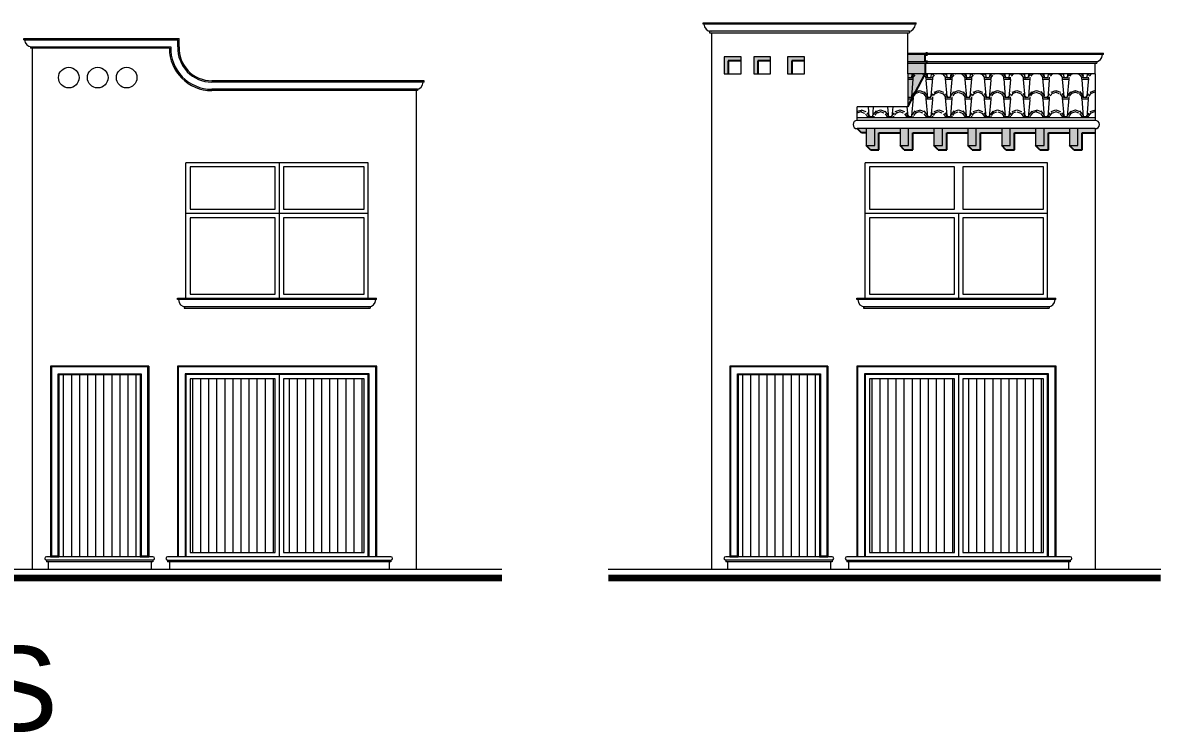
# Model space of a CAD drawing. Header units: millimetres. Extents: x 219.2 to 298.5, y 137.8 to 166.3.
# Drawn here: x 275.3 to 288.78, y 157.92 to 166.29 of the extents above; entities that cross this region are included whole.
import ezdxf

# ---------------------------------------------------------------- set-up
doc = ezdxf.new("R2010")
doc.units = ezdxf.units.MM
for name, color, linetype, lineweight in [('fach00', 33, 'Continuous', 0), ('fach20', 160, 'Continuous', 20), ('fach_som', 254, 'Continuous', 0)]:
    doc.layers.add(name, color=color, linetype=linetype, lineweight=lineweight)
doc.layers.add('NOPLO', color=7, linetype='Continuous', plot=False)
doc.styles.add('espacios', font='arial.ttf', dxfattribs={"height": 0.1})
pattern_1 = [(90, (100.829904211879, 29.46586743920452), (-0.09524999999999999, 5.832187760079071e-18), [])]
pattern_2 = [(90, (92.8112086404677, 29.46586743920457), (-0.09524999999999999, 5.832187760079071e-18), [])]

msp = doc.modelspace()

# ---------------------------------------------------------------- hatches: boundary and pattern name
at = {"layer": 'fach00'}
h = msp.add_hatch(dxfattribs=at)
h.set_pattern_fill('SPANTILE', color=256, scale=0.23, style=0, pattern_type=2)
h.set_pattern_definition([(274.9697, (101.041504211879, 29.69586743920452), (-0.2299980006116217, 2.760000241849056), [0.21239856, -5.09756383]), (180, (101.059904211879, 29.48426743920452), (-0.2300000000000001, -0.23), [0.0184, -0.2116]), (0, (100.829904211879, 29.46586743920452), (0.23, 0.23), [0.06440000000000001, -0.1656]), (90, (100.894304211879, 29.46586743920452), (-0.23, 0.23), [0.023, -0.207]), (270, (101.041504211879, 29.48886743920452), (0.23, -0.2300000000000001), [0.023, -0.207]), (0, (101.041504211879, 29.46586743920452), (0.23, 0.23), [0.0184, -0.2116]), (0, (100.829904211879, 29.48426743920452), (0.23, 0.23), [0.04600000000000001, -0.184]), (85.0303, (100.875904211879, 29.48426743920452), (0.2299980006116237, 2.760000241849056), [0.2123985599999999, -5.097563829999998]), (52.69609999999999, (100.875904211879, 29.49576743920452), (-2.989996754673087, -3.910002470588382), [0.06072184000000001, -6.0114525]), (18.4349, (100.912704211879, 29.54406743920451), (0.4600000999563811, 0.2299996327412228), [0.05818585999999999, -0.6691378499999997]), (341.5651, (100.967904211879, 29.56246743920451), (-0.4600000999563811, 0.229999632741223), [0.05818586000000001, -0.66913785]), (307.3039, (101.023104211879, 29.54406743920451), (2.989996754673088, -3.910002470588381), [0.06072184000000001, -6.0114525]), (20.2249, (100.924204211879, 29.52796743920452), (-2.529999370796871, -0.920001917187488), [0.04657155, -4.61057356]), (339.7751, (100.967904211879, 29.54406743920451), (2.529999370796871, -0.9200019171874885), [0.04657155, -4.61057356]), (307.4054, (101.011604211879, 29.52796743920452), (2.300002289101461, -2.989998266945411), [0.04922207000000001, -4.87299275]), (52.5946, (100.894304211879, 29.48886743920452), (-2.300002289101462, -2.98999826694541), [0.04922207000000001, -4.87299275])])
h.paths.add_polyline_path([(287.9648613272756, 165.6920320590084), (285.956148033505, 165.6920320590084), (285.7533386653074, 165.3025084576348), (285.1533386653074, 165.3025084576348), (285.1533386653074, 165.1701720063568), (287.9648613272756, 165.1701720063568)])
h.paths.add_polyline_path([(285.9561480335051, 165.6920320590084), (285.7533386653074, 165.6920320590084), (285.7533386653074, 165.3025084576348)], flags=16)
h = msp.add_hatch(color=256, dxfattribs=at)
h.paths.add_polyline_path([(287.6604100107546, 164.8433822735562), (287.7604100107546, 164.8433822735562), (287.7604100107546, 165.0433822735562), (287.6604100107546, 165.0433822735563)])
h.paths.add_polyline_path([(287.2604100107546, 164.8433822735562), (287.3604100107547, 164.8433822735562), (287.3604100107547, 165.0433822735562), (287.2604100107546, 165.0433822735562)])
h.paths.add_polyline_path([(286.8604100107547, 164.8433822735562), (286.9604100107546, 164.8433822735562), (286.9604100107546, 165.0433822735562), (286.8604100107546, 165.0433822735563)])
h.paths.add_polyline_path([(286.4604100107546, 164.8433822735563), (286.5604100107546, 164.8433822735562), (286.5604100107546, 165.0433822735562), (286.4604100107546, 165.0433822735562)])
h.paths.add_polyline_path([(286.0604100107546, 164.8433822735562), (286.1604100107546, 164.8433822735562), (286.1604100107546, 165.0433822735562), (286.0604100107546, 165.0433822735562)])
h.paths.add_polyline_path([(285.6604100107546, 164.8433822735562), (285.7604100107546, 164.8433822735562), (285.7604100107546, 165.0433822735562), (285.6604100107546, 165.0433822735563)])
h.paths.add_polyline_path([(285.2604100107546, 164.8433822735562), (285.3604100107545, 164.8433822735562), (285.3604100107546, 165.0433822735562), (285.2604100107546, 165.0433822735562)])
h = msp.add_hatch(dxfattribs=at)
h.set_pattern_fill('LINE', color=256, scale=0.03, angle=90, style=0)
h.set_pattern_definition(pattern_2)
h.paths.add_polyline_path([(275.7316036853816, 159.9920320590085), (276.6907468033415, 159.9920320590085), (276.6907468033416, 162.1420320590085), (275.7316036853816, 162.1420320590085)])
h = msp.add_hatch(dxfattribs=at)
h.set_pattern_fill('LINE', color=256, scale=0.03, angle=90, style=0)
h.set_pattern_definition(pattern_2)
h.paths.add_polyline_path([(278.2823392064105, 162.0920320590085), (277.2803565460397, 162.0920320590085), (277.2803565460397, 160.0420320590085), (278.2823392064105, 160.0420320590085)])
h.paths.add_polyline_path([(278.3823392064106, 160.0420320590086), (279.3332045196191, 160.0420320590085), (279.3332045196191, 162.0920320590085), (278.3823392064104, 162.0920320590085)])
h = msp.add_hatch(dxfattribs=at)
h.set_pattern_fill('LINE', color=256, scale=0.03, angle=90, style=0)
h.set_pattern_definition(pattern_1)
h.paths.add_polyline_path([(283.7502992567929, 159.9920320590085), (284.7094423747528, 159.9920320590085), (284.7094423747528, 162.1420320590085), (283.7502992567929, 162.1420320590084)])
h = msp.add_hatch(dxfattribs=at)
h.set_pattern_fill('LINE', color=256, scale=0.03, angle=90, style=0)
h.set_pattern_definition(pattern_1)
h.paths.add_polyline_path([(286.3010347778218, 162.0920320590084), (285.299052117451, 162.0920320590085), (285.299052117451, 160.0420320590084), (286.3010347778218, 160.0420320590084)])
h.paths.add_polyline_path([(286.4010347778218, 160.0420320590085), (287.3519000910304, 160.0420320590084), (287.3519000910304, 162.0920320590084), (286.4010347778218, 162.0920320590084)])
at = {"layer": 'fach_som'}
h = msp.add_hatch(color=256, dxfattribs=at)
h.paths.add_polyline_path([(285.9561480335051, 165.6920320590084), (285.7533386653074, 165.6920320590084), (285.7533386653075, 165.3025084576348)])
h.paths.add_polyline_path([(285.956148033505, 165.6920320590084), (285.9561480335051, 165.8174484100858), (285.7533386653074, 165.8174484100858), (285.7533386653074, 165.6920320590084)])
h.paths.add_polyline_path([(285.9763292658282, 165.8174484100858), (285.9763292658282, 165.8338375093677), (285.7533386653074, 165.8338375093677), (285.7533386653074, 165.8174484100858)])
h.paths.add_polyline_path([(285.9561480335051, 165.8338375093677), (285.9561480335051, 165.9174484100858), (285.7533386653074, 165.9174484100858), (285.7533386653074, 165.8338375093677)])
h.paths.add_polyline_path([(285.7533386653074, 165.9338375093677), (285.7533386653074, 165.9174484100858), (285.9763292658282, 165.9174484100858), (285.9763292658282, 165.9338375093676)])
h.paths.add_polyline_path([(284.5326579246707, 165.8421320590084), (284.5326579246707, 165.8921320590085), (284.3325579246707, 165.8921320590084), (284.3325579246707, 165.6920320590085), (284.3825579246707, 165.6920320590085), (284.3825579246707, 165.8421320590084)])
h.paths.add_polyline_path([(283.9325579246707, 165.8921320590084), (283.9325579246707, 165.6920320590085), (283.9825579246707, 165.6920320590084), (283.9825579246707, 165.8421320590084), (284.1326579246706, 165.8421320590084), (284.1326579246706, 165.8921320590084)])
h.paths.add_polyline_path([(283.7826579246707, 165.8421320590085), (283.7826579246706, 165.8921320590084), (283.5825579246707, 165.8921320590084), (283.5825579246707, 165.6920320590084), (283.6325579246707, 165.6920320590084), (283.6325579246707, 165.8421320590084)])
h.paths.add_polyline_path([(285.3604100107545, 165.0433822735563), (285.3604100107545, 164.8433822735562), (285.2604100107546, 164.8433822735562), (285.3104100107546, 164.7933822735563), (285.4104100107546, 164.7933822735562), (285.4104100107546, 164.9933822735563), (285.6604100107546, 164.9933822735563), (285.6604100107546, 165.0433822735563)])
h.paths.add_polyline_path([(285.2604100107546, 164.9933822735563), (285.2604100107546, 165.0433822735563), (285.1533386653074, 165.0433822735563), (285.2033386653075, 164.9933822735563)])
h.paths.add_polyline_path([(286.0604100107547, 164.9933822735563), (286.0604100107546, 165.0433822735563), (285.7604100107546, 165.0433822735563), (285.7604100107546, 164.8433822735562), (285.6604100107546, 164.8433822735563), (285.7104100107546, 164.7933822735563), (285.8104100107546, 164.7933822735562), (285.8104100107546, 164.9933822735563)])
h.paths.add_polyline_path([(286.4604100107546, 164.9933822735563), (286.4604100107547, 165.0433822735562), (286.1604100107546, 165.0433822735562), (286.1604100107546, 164.8433822735562), (286.0604100107546, 164.8433822735562), (286.1104100107545, 164.7933822735563), (286.2104100107546, 164.7933822735562), (286.2104100107546, 164.9933822735563)])
h.paths.add_polyline_path([(286.8604100107547, 164.9933822735563), (286.8604100107547, 165.0433822735562), (286.5604100107547, 165.0433822735562), (286.5604100107546, 164.8433822735562), (286.4604100107546, 164.8433822735562), (286.5104100107546, 164.7933822735563), (286.6104100107547, 164.7933822735562), (286.6104100107547, 164.9933822735563)])
h.paths.add_polyline_path([(286.9604100107546, 165.0433822735562), (286.9604100107546, 164.8433822735562), (286.8604100107546, 164.8433822735563), (286.9104100107546, 164.7933822735563), (287.0104100107546, 164.7933822735562), (287.0104100107546, 164.9933822735563), (287.2604100107546, 164.9933822735563), (287.2604100107546, 165.0433822735562)])
h.paths.add_polyline_path([(287.3604100107547, 165.0433822735562), (287.3604100107547, 164.8433822735562), (287.2604100107546, 164.8433822735562), (287.3104100107545, 164.7933822735563), (287.4104100107546, 164.7933822735562), (287.4104100107546, 164.9933822735563), (287.6604100107546, 164.9933822735563), (287.6604100107547, 165.0433822735562)])
h.paths.add_polyline_path([(287.9648613272756, 164.9933822735563), (287.9648613272756, 165.0433822735562), (287.7604100107546, 165.0433822735562), (287.7604100107546, 164.8433822735562), (287.6604100107547, 164.8433822735563), (287.7104100107546, 164.7933822735563), (287.8104100107546, 164.7933822735562), (287.8104100107547, 164.9933822735563)])

# ---------------------------------------------------------------- linework, layer by layer
at = {"layer": 'fach00'}
for p, q in [((275.3157689969693, 166.0920320590085), (275.3157689969692, 166.1084211582903)), ((275.3157689969692, 166.1084211582903), (277.1513824507634, 166.1084211582903)), ((275.3157689969693, 166.0920320590085), (277.1349789881465, 166.0920320590085)), ((275.3938623532595, 166.0084211582924), (275.3938623532595, 165.9920320590085)), ((275.3938623532595, 166.0084211582924), (277.0513099782123, 166.0084211582924)), ((277.0346430938961, 165.9920320590085), (275.3938623532595, 165.9920320590085)), ((277.1349789881465, 166.0084211582924), (277.1349789881465, 166.0920320590085)), ((277.1513824507634, 166.0084211582924), (277.1513824507634, 166.1084211582903)), ((285.7533386653074, 165.9338375093675), (287.9618593861617, 165.9338375093675)), ((285.7533386653075, 165.9338375093676), (288.059952742452, 165.9338375093675)), ((288.0599527424519, 165.9174484100858), (285.7533386653075, 165.9174484100858)), ((288.0599527424519, 165.9174484100858), (288.0599527424519, 165.9338375093675)), ((287.9818593861617, 165.8338375093676), (285.7533386653075, 165.8338375093677)), ((285.7533386653075, 165.8174484100858), (287.9818593861617, 165.8174484100858)), ((287.9648613272756, 165.6920320590085), (287.9648613272756, 165.8174484100858)), ((287.9818593861617, 165.8338375093698), (287.9818593861617, 165.8174484100858)), ((280.0412571710406, 165.6084211582902), (277.5346430938961, 165.6084211582902)), ((280.0412571710406, 165.5920320590085), (277.5346430938961, 165.5920320590085)), ((280.0412571710406, 165.5920320590085), (280.0412571710406, 165.6084211582902)), ((279.9631638147504, 165.5084211582924), (277.5346430938961, 165.5084211582924)), ((279.9631638147504, 165.4920320590085), (277.5346430938961, 165.4920320590085)), ((279.9631638147504, 165.5084211582924), (279.9631638147504, 165.4920320590085)), ((278.3323392064104, 164.6420320590085), (278.3323392064104, 163.0420320590085)), ((287.4019000910304, 164.0420320590085), (285.249052117451, 164.0420320590085)), ((286.3510347778217, 164.0420320590085), (286.3510347778217, 163.0420320590084)), ((277.1322631897493, 163.0420320590085), (279.4812978759094, 163.0420320590084)), ((277.1322631897494, 163.0256429597267), (277.1322631897493, 163.0420320590085)), ((279.4812978759093, 163.0256429597267), (277.1322631897494, 163.0256429597267)), ((279.4812978759093, 163.0256429597267), (279.4812978759094, 163.0420320590084)), ((285.1509587611607, 163.0256429597266), (285.1509587611606, 163.0420320590084)), ((285.1509587611606, 163.0420320590084), (287.4999934473207, 163.0420320590084)), ((287.4999934473205, 163.0256429597266), (285.1509587611607, 163.0256429597266)), ((287.4999934473205, 163.0256429597266), (287.4999934473207, 163.0420320590084)), ((279.4032045196191, 162.9420320590085), (277.2103565460396, 162.9420320590085)), ((277.2103565460396, 162.9420320590106), (277.2103565460396, 162.9256429597267)), ((277.2103565460396, 162.9256429597267), (279.4032045196191, 162.9256429597267)), ((279.4032045196191, 162.9420320590085), (279.4032045196191, 162.9256429597267)), ((285.2290521174509, 162.9420320590106), (285.2290521174509, 162.9256429597266)), ((287.4219000910304, 162.9420320590084), (285.2290521174509, 162.9420320590085)), ((285.2290521174509, 162.9256429597266), (287.4219000910304, 162.9256429597266)), ((287.4219000910304, 162.9420320590084), (287.4219000910304, 162.9256429597266)), ((278.3323392064106, 162.1420320590085), (278.3323392064106, 159.9920320590084)), ((286.3510347778218, 162.1420320590084), (286.3510347778218, 159.9920320590084))]:
    msp.add_line(p, q, dxfattribs=at)
for points in [[(285.2604100107546, 164.8433822735562), (285.3604100107546, 164.8433822735562), (285.3604100107546, 165.0433822735562), (285.2604100107546, 165.0433822735562)], [(285.6604100107546, 164.8433822735562), (285.7604100107546, 164.8433822735562), (285.7604100107546, 165.0433822735562), (285.6604100107546, 165.0433822735562)], [(286.0604100107546, 164.8433822735562), (286.1604100107546, 164.8433822735562), (286.1604100107546, 165.0433822735562), (286.0604100107546, 165.0433822735562)], [(286.4604100107546, 164.8433822735562), (286.5604100107546, 164.8433822735562), (286.5604100107546, 165.0433822735562), (286.4604100107546, 165.0433822735562)], [(286.8604100107547, 164.8433822735562), (286.9604100107546, 164.8433822735562), (286.9604100107546, 165.0433822735562), (286.8604100107547, 165.0433822735562)], [(287.2604100107546, 164.8433822735562), (287.3604100107547, 164.8433822735562), (287.3604100107547, 165.0433822735562), (287.2604100107546, 165.0433822735562)], [(287.6604100107546, 164.8433822735562), (287.7604100107546, 164.8433822735562), (287.7604100107546, 165.0433822735562), (287.6604100107546, 165.0433822735562)], [(278.2823392064105, 164.5920320590085), (277.2803565460397, 164.5920320590085), (277.2803565460397, 164.0920320590085), (278.2823392064104, 164.0920320590085)], [(279.333204519619, 164.5920320590085), (278.3823392064105, 164.5920320590085), (278.3823392064104, 164.0920320590085), (279.3332045196191, 164.0920320590085)], [(286.3010347778218, 164.5920320590085), (285.299052117451, 164.5920320590085), (285.299052117451, 164.0920320590085), (286.3010347778217, 164.0920320590085)], [(287.3519000910303, 164.5920320590085), (286.4010347778218, 164.5920320590085), (286.4010347778217, 164.0920320590085), (287.3519000910304, 164.0920320590085)], [(278.2823392064104, 163.9920320590085), (277.2803565460397, 163.9920320590085), (277.2803565460397, 163.0920320590085), (278.2823392064104, 163.0920320590085)], [(279.333204519619, 163.9920320590085), (278.3823392064104, 163.9920320590085), (278.3823392064104, 163.0920320590085), (279.3332045196191, 163.0920320590084)], [(286.3010347778217, 163.9920320590084), (285.299052117451, 163.9920320590085), (285.299052117451, 163.0920320590085), (286.3010347778217, 163.0920320590084)], [(287.3519000910303, 163.9920320590085), (286.4010347778217, 163.9920320590085), (286.4010347778217, 163.0920320590084), (287.3519000910304, 163.0920320590084)], [(276.7907468033416, 162.2420320590085), (275.6316036853816, 162.2420320590085), (275.6316036853816, 159.9920320590085), (275.7316036853816, 159.9920320590085), (275.7316036853816, 162.1420320590085), (276.6907468033415, 162.1420320590085), (276.6907468033415, 159.9920320590085), (276.7907468033416, 159.9920320590085)], [(276.7807468033416, 162.2320320590085), (275.6416036853816, 162.2320320590085), (275.6416036853816, 160.0020320590085), (275.7216036853816, 160.0020320590085), (275.7216036853816, 162.1520320590085), (276.7007468033415, 162.1520320590085), (276.7007468033415, 160.0020320590085), (276.7807468033416, 160.0020320590085)], [(284.8094423747528, 162.2420320590085), (283.6502992567929, 162.2420320590084), (283.6502992567929, 159.9920320590084), (283.7502992567929, 159.9920320590084), (283.7502992567929, 162.1420320590084), (284.7094423747528, 162.1420320590084), (284.7094423747528, 159.9920320590084), (284.8094423747528, 159.9920320590084)], [(284.7994423747529, 162.2320320590085), (283.6602992567929, 162.2320320590084), (283.6602992567929, 160.0020320590084), (283.7402992567929, 160.0020320590084), (283.7402992567929, 162.1520320590084), (284.7194423747528, 162.1520320590084), (284.7194423747528, 160.0020320590084), (284.7994423747529, 160.0020320590084)], [(278.2823392064105, 162.0920320590085), (277.2803565460397, 162.0920320590085), (277.2803565460397, 160.0420320590085), (278.2823392064105, 160.0420320590085)], [(279.3332045196191, 162.0920320590085), (278.3823392064105, 162.0920320590085), (278.3823392064105, 160.0420320590085), (279.3332045196191, 160.0420320590085)], [(286.3010347778218, 162.0920320590084), (285.299052117451, 162.0920320590085), (285.299052117451, 160.0420320590085), (286.3010347778218, 160.0420320590084)], [(287.3519000910304, 162.0920320590084), (286.4010347778218, 162.0920320590084), (286.4010347778218, 160.0420320590085), (287.3519000910304, 160.0420320590084)]]:
    msp.add_lwpolyline(points, close=True, dxfattribs=at)
for points in [[(279.4732045196191, 159.9920320590085), (279.4732045196191, 162.2320320590085), (277.1403565460397, 162.2320320590085), (277.1403565460397, 159.9920320590085)], [(287.4919000910304, 159.9920320590084), (287.4919000910304, 162.2320320590084), (285.159052117451, 162.2320320590084), (285.159052117451, 159.9920320590084)], [(279.3932045196191, 159.9920320590085), (279.3932045196191, 162.1520320590085), (277.2203565460397, 162.1520320590085), (277.2203565460397, 159.9920320590085)], [(287.4119000910304, 159.9920320590084), (287.4119000910304, 162.1520320590084), (285.239052117451, 162.1520320590084), (285.239052117451, 159.9920320590084)]]:
    msp.add_lwpolyline(points, dxfattribs=at)
for centre in [(275.8475842384779, 165.6456947971803), (276.1890930613188, 165.6456947971803), (276.5306018841596, 165.6456947971803)]:
    msp.add_circle(centre, 0.121458595907643, dxfattribs=at)
for centre, radius, start, end in [((275.4102514525464, 166.0920320590101), 0.08361090071982247, 180.0000000011497, 270), ((277.5346430938961, 165.9920320590085), 0.5, 180, 270), ((277.5346430938961, 165.9920320590085), 0.4836109007160303, 178.0579303517611, 270), ((277.5346430938961, 165.9920320590085), 0.4000000000000057, 177.651777120245, 270), ((277.5346430938961, 165.9920320590085), 0.3836109007181676, 177.5513935718953, 270), ((287.9654702868747, 165.9174484100874), 0.08361090071982247, 270, 359.9999999988503), ((279.9467747154634, 165.5920320590101), 0.08361090071982247, 270, 359.9999999988503), ((277.2267456453266, 163.0256429597283), 0.08361090071982247, 180.0000000011497, 270), ((279.3868154203321, 163.0256429597283), 0.08361090071982247, 270, 359.9999999988503), ((285.2454412167378, 163.0256429597283), 0.08361090071982247, 180.0000000011497, 270), ((287.4055109917434, 163.0256429597283), 0.08361090071982247, 270, 359.9999999988503)]:
    msp.add_arc(centre, radius, start, end, dxfattribs=at)
at = {"layer": 'fach20'}
for p, q in [((283.3344645683803, 166.2920320590085), (285.8514320215978, 166.2920320590084)), ((283.3344645683804, 166.2756429597266), (283.3344645683803, 166.2920320590085)), ((285.8514320215977, 166.2756429597266), (283.3344645683804, 166.2756429597266)), ((284.0746118870798, 166.2920320590084), (284.0746118870799, 166.2920320590085)), ((285.8514320215977, 166.2756429597266), (285.8514320215978, 166.2920320590085)), ((283.4125579246706, 166.1920320590106), (283.4125579246706, 166.1756429597266)), ((285.7733386653075, 166.1920320590085), (283.4125579246706, 166.1920320590085)), ((283.4125579246706, 166.1756429597266), (285.7733386653075, 166.1756429597266)), ((283.4325579246707, 166.1756429597266), (283.4325579246707, 159.8420320590085)), ((285.7533386653074, 165.6920320590085), (285.7533386653075, 166.1756429597266)), ((285.7733386653075, 166.1920320590106), (285.7733386653075, 166.1756429597266)), ((275.4138623532594, 165.9920320590085), (275.4138623532594, 159.8420320590084)), ((287.9648613272756, 165.6920320590085), (285.7533386653074, 165.6920320590084)), ((285.7533386653074, 165.6920320590084), (285.7533386653074, 165.3025084576348)), ((287.9648613272756, 165.6920320590085), (287.9648613272756, 165.1401720063567)), ((279.9461657558643, 165.4920320590085), (279.9461657558643, 159.8420320590084)), ((285.1533386653075, 165.1401720063568), (285.1533386653074, 165.3025084576348)), ((285.7533386653074, 165.3025084576348), (285.1533386653074, 165.3025084576348)), ((287.9648613272756, 165.1701720063568), (285.1533386653075, 165.1701720063568)), ((287.9648613272756, 165.1401720063567), (285.1533386653075, 165.1401720063568)), ((287.9648613272756, 165.0433822735562), (285.1533386653075, 165.0433822735563)), ((287.9648613272756, 165.0433822735562), (287.9648613272756, 159.8420320590085)), ((277.2303565460397, 163.0420320590085), (277.2303565460397, 164.6420320590085)), ((279.3832045196191, 164.6420320590085), (277.2303565460397, 164.6420320590085)), ((279.3832045196191, 163.0420320590085), (279.3832045196191, 164.6420320590085)), ((285.249052117451, 163.0420320590084), (285.249052117451, 164.6420320590085)), ((287.4019000910304, 164.6420320590085), (285.249052117451, 164.6420320590085)), ((287.4019000910304, 163.0420320590085), (287.4019000910304, 164.6420320590085)), ((279.3832045196191, 164.0420320590085), (277.2303565460397, 164.0420320590085)), ((276.7907468033416, 162.2420320590085), (275.6316036853816, 162.2420320590085)), ((275.6316036853816, 162.2420320590085), (275.6316036853816, 159.9920320590085)), ((276.7907468033416, 162.2420320590085), (276.7907468033416, 159.9920320590085)), ((283.6502992567929, 162.2420320590084), (283.6502992567929, 159.9920320590084)), ((284.8094423747528, 162.2420320590085), (283.6502992567929, 162.2420320590084)), ((284.8094423747528, 162.2420320590085), (284.8094423747528, 159.9920320590084)), ((276.6907468033415, 162.1420320590085), (275.7316036853816, 162.1420320590085)), ((275.7316036853816, 162.1420320590085), (275.7316036853816, 159.9920320590085)), ((276.6907468033415, 162.1420320590085), (276.6907468033415, 159.9920320590085)), ((284.7094423747528, 162.1420320590084), (283.7502992567929, 162.1420320590084)), ((283.7502992567929, 162.1420320590084), (283.7502992567929, 159.9920320590084)), ((284.7094423747528, 162.1420320590084), (284.7094423747528, 159.9920320590084)), ((276.8394926474916, 159.9920320590085), (275.5828578412315, 159.9920320590085)), ((275.5828578412315, 159.9520320590085), (275.5828578412315, 159.9320320590085)), ((276.8394926474916, 159.9520320590085), (275.5828578412315, 159.9520320590085)), ((276.8394926474916, 159.9320320590085), (275.5828578412315, 159.9320320590085)), ((275.6028578412315, 159.9320320590085), (275.6028578412316, 159.8420320590085)), ((276.8194926474916, 159.9320320590085), (276.8194926474916, 159.8420320590085)), ((276.8394926474916, 159.9520320590085), (276.8394926474916, 159.9320320590085)), ((279.6500353189248, 159.9920320590085), (277.0146430938961, 159.9920320590085)), ((277.0146430938961, 159.9520320590085), (279.6500353189248, 159.9520320590085)), ((277.0146430938961, 159.9520320590085), (277.0146430938961, 159.9320320590085)), ((279.6500353189248, 159.9320320590085), (277.0146430938961, 159.9320320590085)), ((277.0346430938961, 159.9320320590085), (277.0346430938961, 159.8420320590085)), ((279.6300353189248, 159.9320320590085), (279.6300353189248, 159.8420320590085)), ((279.6500353189248, 159.9520320590085), (279.6500353189248, 159.9320320590085)), ((284.8581882189029, 159.9920320590085), (283.6015534126428, 159.9920320590085)), ((284.8581882189029, 159.9520320590084), (283.6015534126428, 159.9520320590084)), ((283.6015534126428, 159.9520320590084), (283.6015534126428, 159.9320320590084)), ((284.8581882189029, 159.9320320590084), (283.6015534126428, 159.9320320590084)), ((283.6215534126428, 159.9320320590084), (283.6215534126429, 159.8420320590084)), ((284.8381882189029, 159.9320320590084), (284.8381882189029, 159.8420320590084)), ((284.8581882189029, 159.9520320590084), (284.8581882189029, 159.9320320590084)), ((287.6687308903361, 159.9920320590085), (285.0333386653074, 159.9920320590085)), ((285.0333386653074, 159.9520320590084), (285.0333386653074, 159.9320320590084)), ((285.0333386653074, 159.9520320590084), (287.6687308903361, 159.9520320590085)), ((287.6687308903361, 159.9320320590084), (285.0333386653074, 159.9320320590084)), ((285.0533386653074, 159.9320320590084), (285.0533386653074, 159.8420320590084)), ((287.6487308903361, 159.9320320590084), (287.6487308903361, 159.8420320590084)), ((287.6687308903361, 159.9520320590085), (287.6687308903361, 159.9320320590084)), ((280.9609395383751, 159.8420320590085), (274.1966378917633, 159.8420320590084)), ((288.7377239872569, 159.8420320590084), (282.2153334631746, 159.8420320590084))]:
    msp.add_line(p, q, dxfattribs=at)
for points in [[(283.5825579246707, 165.6920320590085), (283.7826579246707, 165.6920320590085), (283.7826579246707, 165.8921320590084), (283.5825579246707, 165.8921320590084)], [(283.9325579246707, 165.6920320590085), (284.1326579246706, 165.6920320590085), (284.1326579246706, 165.8921320590084), (283.9325579246707, 165.8921320590084)], [(284.3325579246707, 165.6920320590085), (284.5326579246707, 165.6920320590085), (284.5326579246707, 165.8921320590084), (284.3325579246707, 165.8921320590084)]]:
    msp.add_lwpolyline(points, close=True, dxfattribs=at)
for points in [[(279.4832045196191, 159.9920320590085), (279.4832045196191, 162.2420320590085), (277.1303565460397, 162.2420320590085), (277.1303565460397, 159.9920320590085)], [(287.5019000910304, 159.9920320590084), (287.5019000910304, 162.2420320590084), (285.149052117451, 162.2420320590084), (285.149052117451, 159.9920320590084)], [(279.3832045196191, 159.9920320590085), (279.3832045196191, 162.1420320590085), (277.2303565460397, 162.1420320590085), (277.2303565460397, 159.9920320590085)], [(287.4019000910304, 159.9920320590084), (287.4019000910304, 162.1420320590084), (285.249052117451, 162.1420320590084), (285.249052117451, 159.9920320590084)]]:
    msp.add_lwpolyline(points, dxfattribs=at)
at = {"layer": 'fach20', "const_width": 0.08}
for points in [[(280.9609395383751, 159.7420320590085), (274.1966378917633, 159.7420320590084)], [(288.7377239872569, 159.7420320590084), (282.2153334631746, 159.7420320590084)]]:
    msp.add_lwpolyline(points, dxfattribs=at)
at = {"layer": 'fach20'}
for centre, radius, start, end in [((283.4289470239576, 166.2756429597283), 0.08361090071982247, 180.0000000011497, 270), ((285.7569495660206, 166.2756429597283), 0.08361090071982247, 270, 359.9999999988503), ((285.1533386653075, 165.0917771399565), 0.04839486640027246, 90, 270), ((287.9648613272756, 165.0917771399565), 0.04839486640027246, 270, 90), ((275.5828578412315, 159.9720320590085), 0.02000000000000002, 90, 269.9999999999804), ((276.8394926474916, 159.9720320590085), 0.02000000000000002, 270.0000000000196, 90), ((277.0146430938961, 159.9720320590085), 0.02000000000000002, 90, 269.9999999999804), ((279.6500353189248, 159.9720320590085), 0.02000000000000002, 270.0000000000196, 90), ((283.6015534126428, 159.9720320590085), 0.02000000000000002, 90, 269.9999999999804), ((284.8581882189029, 159.9720320590085), 0.02000000000000002, 270.0000000000196, 90), ((285.0333386653074, 159.9720320590085), 0.02000000000000002, 90, 269.9999999999804), ((287.6687308903361, 159.9720320590085), 0.02000000000000002, 270.0000000000196, 90)]:
    msp.add_arc(centre, radius, start, end, dxfattribs=at)
at = {"layer": 'NOPLO'}
for p, q in [((285.9561480335051, 165.8338375093677), (285.9561480335051, 165.9174484100858)), ((285.9763292658282, 165.9033756961673), (285.9763292658282, 165.9476172135439)), ((283.6325579246707, 165.8421320590084), (283.6325579246707, 165.6920320590085)), ((283.7826579246707, 165.8421320590084), (283.6325579246707, 165.8421320590084)), ((283.9825579246707, 165.8421320590084), (283.9825579246707, 165.6920320590085)), ((284.1326579246706, 165.8421320590084), (283.9825579246707, 165.8421320590084)), ((284.5326579246707, 165.8421320590084), (284.3825579246707, 165.8421320590084)), ((284.3825579246707, 165.8421320590084), (284.3825579246707, 165.6920320590085)), ((285.9561480335051, 165.8174484100858), (285.9561480335051, 165.6920320590085)), ((285.9763292658282, 165.806700128594), (285.9763292658282, 165.8484835955749)), ((285.7533386653074, 165.3025084576348), (285.9561480335051, 165.6920320590084)), ((285.2033386653075, 164.9933822735563), (285.1533386653075, 165.0433822735563)), ((285.2604100107546, 164.9933822735563), (285.2033386653075, 164.9933822735563)), ((285.4104100107546, 164.7933822735562), (285.4104100107546, 164.9933822735563)), ((285.4104100107546, 164.9933822735563), (285.6604100107546, 164.9933822735563)), ((285.8104100107546, 164.7933822735562), (285.8104100107546, 164.9933822735563)), ((285.8104100107546, 164.9933822735563), (286.0604100107546, 164.9933822735563)), ((286.2104100107546, 164.7933822735562), (286.2104100107546, 164.9933822735563)), ((286.2104100107546, 164.9933822735563), (286.4604100107546, 164.9933822735563)), ((286.6104100107547, 164.7933822735562), (286.6104100107547, 164.9933822735563)), ((286.6104100107547, 164.9933822735563), (286.8604100107547, 164.9933822735563)), ((287.0104100107546, 164.7933822735562), (287.0104100107546, 164.9933822735563)), ((287.0104100107546, 164.9933822735563), (287.2604100107546, 164.9933822735563)), ((287.4104100107546, 164.7933822735562), (287.4104100107546, 164.9933822735563)), ((287.4104100107546, 164.9933822735563), (287.6604100107546, 164.9933822735563)), ((287.8104100107546, 164.7933822735562), (287.8104100107547, 164.9933822735563)), ((287.8104100107547, 164.9933822735563), (287.9648613272756, 164.9933822735563)), ((285.3104100107546, 164.7933822735563), (285.2604100107546, 164.8433822735562)), ((285.3104100107546, 164.7933822735563), (285.4104100107546, 164.7933822735562)), ((285.7104100107546, 164.7933822735563), (285.6604100107546, 164.8433822735562)), ((285.7104100107546, 164.7933822735563), (285.8104100107546, 164.7933822735562)), ((286.1104100107546, 164.7933822735563), (286.0604100107546, 164.8433822735562)), ((286.1104100107546, 164.7933822735563), (286.2104100107546, 164.7933822735562)), ((286.5104100107546, 164.7933822735563), (286.4604100107546, 164.8433822735562)), ((286.5104100107546, 164.7933822735563), (286.6104100107547, 164.7933822735562)), ((286.9104100107546, 164.7933822735563), (286.8604100107547, 164.8433822735562)), ((286.9104100107546, 164.7933822735563), (287.0104100107546, 164.7933822735562)), ((287.3104100107546, 164.7933822735563), (287.2604100107546, 164.8433822735562)), ((287.3104100107546, 164.7933822735563), (287.4104100107546, 164.7933822735562)), ((287.7104100107546, 164.7933822735563), (287.6604100107546, 164.8433822735562)), ((287.7104100107546, 164.7933822735563), (287.8104100107546, 164.7933822735562))]:
    msp.add_line(p, q, dxfattribs=at)

# ---------------------------------------------------------------- texts
at = {"style": 'espacios'}
msp.add_text('FACHADAS', height=1, dxfattribs=at).set_placement((268.1122715963795, 157.9365000535064))

doc.saveas('drawing.dxf')
